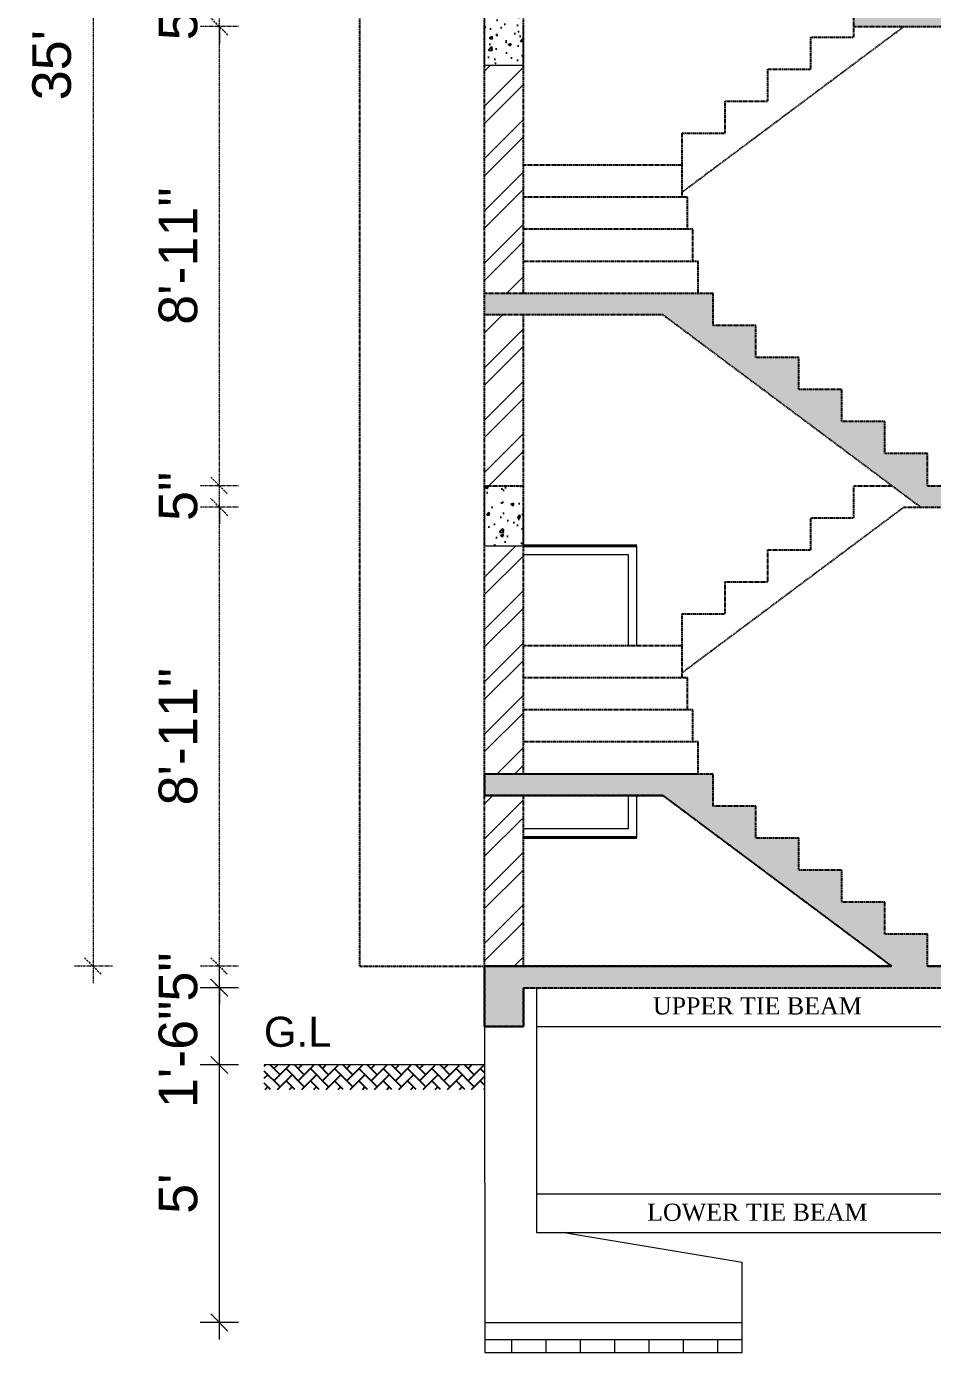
# Model space of a CAD drawing. Header units: inches. Extents: x 24614 to 27792, y -6849 to -4602.
# Drawn here: x 26138.7 to 26349.8, y -5970.6 to -5661.6 of the extents above; entities that cross this region are included whole.
import ezdxf

# ---------------------------------------------------------------- set-up
doc = ezdxf.new("R2010")
doc.units = ezdxf.units.IN
doc.header["$LTSCALE"] = 0.5
doc.header["$MEASUREMENT"] = 0
doc.header["$PDMODE"] = 66
doc.linetypes.add('DASH', pattern=[0.35, 0.25, -0.1])
doc.layers.add('A-Wall', color=7, linetype='Continuous')
for name, color, linetype, lineweight in [('A_Title Text', 105, 'Continuous', 60), ('Dimention', 5, 'Continuous', 20), ('ELEVATION', 85, 'Continuous', 9), ('Toilet', 7, 'Continuous', 25), ('wall', 20, 'Continuous', 40), ('window', 6, 'Continuous', 13)]:
    doc.layers.add(name, color=color, linetype=linetype, lineweight=lineweight)
doc.styles.add('arial', font='arial.ttf')
doc.styles.get("Standard").update_dxf_attribs({"font": 'arial.ttf'})
doc.dimstyles.new('Sudeep', dxfattribs={"dimtxt": 6, "dimasz": 4, "dimexe": 4.5, "dimexo": 4.5, "dimgap": 5, "dimtad": 1, "dimdec": 0, "dimlunit": 4, "dimtxsty": 'arial', "dimblk": 'OBLIQUE', "dimcen": 250, "dimdle": 4, "dimclrd": 86, "dimclre": 5, "dimclrt": 1, "dimadec": 0, "dimazin": 0, "dimtfac": 1, "dimtdec": 0, "dimtix": 1, "dimtmove": 1, "dimatfit": 3, "dimldrblk": 'OBLIQUE', "dimfxl": 4.5, "dimfxlon": 1, "dimfrac": 2, "dimlwd": 15, "dimlwe": 13, "dimarcsym": 0})
pattern_1 = [(50, (6466.97, -3563.903), (7.1726018, -0.6275213), [0.75, -8.25]), (355, (6466.97, -3563.903), (-1.3875133, 7.5219213), [0.6, -6.6]), (100.451444, (6467.568, -3563.955), (5.7850885, 6.8944), [0.637402, -7.011421]), (46.1842, (6466.97, -3561.903), (10.6724133, -1.655193), [1.125, -12.375]), (96.635635, (6467.859, -3562.041), (9.3466195, 9.741186), [0.9561034, -10.5171376]), (351.184164, (6466.97, -3561.903), (9.3466195, 9.741186), [0.9, -9.9]), (21, (6467.97, -3562.403), (5.9690705, -4.0261889), [0.75, -8.25]), (326, (6467.97, -3562.403), (2.4331533, 7.2515005), [0.6, -6.6]), (71.451445, (6468.4675, -3562.738), (8.4022238, 3.2253115), [0.637402, -7.011421]), (37.5, (6466.97, -3563.9027), (0.12159855, 3.32893854), [0, -6.52, 0, -6.7, 0, -6.625]), (7.5, (6466.97, -3563.9027), (2.6306954, 3.9441171), [0, -3.82, 0, -6.37, 0, -2.525]), (327.5, (6464.74, -3563.9027), (5.33822436, -0.2255487), [0, -2.5, 0, -7.8, 0, -10.35]), (317.5, (6463.74, -3563.9027), (5.8318617, 1.0010498), [0, -3.25, 0, -5.18, 0, -7.35])]
pattern_2 = [(45, (6466.97, -3563.903), (-6.098796, 6.098796), []), (45, (6471.036, -3563.903), (-6.098796, 6.098796), [])]

# ---------------------------------------------------------------- blocks, each defined once
blk = doc.blocks.new('_Oblique')
at = {"color": 0, "linetype": 'ByBlock', "lineweight": -2}
blk.add_line((-0.5, -0.5), (0.5, 0.5), dxfattribs=at)
blk = doc.blocks.new('*D1470')
at = {"layer": 'A_Title Text', "color": 86, "lineweight": 15, "transparency": 16777216}
blk.add_line((26183.62, -5967.61), (26183.62, -5899.61), dxfattribs=at)
at = {"layer": 'A_Title Text', "color": 5, "lineweight": 13, "transparency": 16777216}
for p, q in [((26188.12, -5903.61), (26179.12, -5903.61)), ((26188.12, -5963.61), (26179.12, -5963.61))]:
    blk.add_line(p, q, dxfattribs=at)
at = {"layer": 'Defpoints', "color": 0, "transparency": 16777216}
for p in [(26183.62, -5903.61), (26245.41, -5903.61), (26245.49, -5963.61)]:
    blk.add_point(p, dxfattribs=at)
at = {"layer": 'A_Title Text', "color": 86, "lineweight": 15, "transparency": 16777216, "xscale": 4, "yscale": 4, "zscale": 4}
for p, rotation in [((26183.62, -5903.61), 90), ((26183.62, -5963.61), 270)]:
    blk.add_blockref('_Oblique', p, dxfattribs=dict(at, rotation=rotation))
at = {"layer": 'A_Title Text', "color": 1, "transparency": 16777216, "insert": (26174.04, -5933.61), "char_height": 9, "attachment_point": 5, "rotation": 90, "style": 'arial'}
blk.add_mtext("5'", dxfattribs=at)
blk = doc.blocks.new('*D1468')
at = {"layer": 'A_Title Text', "color": 86, "lineweight": 15, "transparency": 16777216}
blk.add_line((26183.62, -5907.61), (26183.62, -5881.61), dxfattribs=at)
at = {"layer": 'A_Title Text', "color": 5, "lineweight": 13, "transparency": 16777216}
for p, q in [((26188.12, -5885.61), (26179.12, -5885.61)), ((26188.12, -5903.61), (26179.12, -5903.61))]:
    blk.add_line(p, q, dxfattribs=at)
at = {"layer": 'Defpoints', "color": 0, "transparency": 16777216}
for p in [(26183.62, -5885.61), (26254.46, -5885.61), (26245.41, -5903.61)]:
    blk.add_point(p, dxfattribs=at)
at = {"layer": 'A_Title Text', "color": 86, "lineweight": 15, "transparency": 16777216, "xscale": 4, "yscale": 4, "zscale": 4}
for p, rotation in [((26183.62, -5885.61), 90), ((26183.62, -5903.61), 270)]:
    blk.add_blockref('_Oblique', p, dxfattribs=dict(at, rotation=rotation))
at = {"layer": 'A_Title Text', "color": 1, "transparency": 16777216, "insert": (26174.03, -5901.15), "char_height": 9, "attachment_point": 5, "rotation": 90, "style": 'arial'}
blk.add_mtext('1\'-6"', dxfattribs=at)
blk = doc.blocks.new('*D1469')
at = {"layer": 'A_Title Text', "color": 86, "linetype": 'DASH', "lineweight": 15, "ltscale": 0.1, "transparency": 16777216}
for p, q in [((26183.62, -5880.61), (26183.62, -5876.61)), ((26183.62, -5885.61), (26183.62, -5880.61)), ((26183.62, -5885.61), (26183.62, -5889.61))]:
    blk.add_line(p, q, dxfattribs=at)
at = {"layer": 'A_Title Text', "color": 5, "linetype": 'DASH', "lineweight": 13, "ltscale": 0.1, "transparency": 16777216}
for p, q in [((26188.12, -5880.61), (26179.12, -5880.61)), ((26188.12, -5885.61), (26179.12, -5885.61))]:
    blk.add_line(p, q, dxfattribs=at)
at = {"layer": 'Defpoints', "color": 0, "linetype": 'DASH', "ltscale": 0.1, "transparency": 16777216}
for p in [(26183.62, -5880.61), (26216.35, -5880.61), (26254.46, -5885.61)]:
    blk.add_point(p, dxfattribs=at)
at = {"layer": 'A_Title Text', "color": 86, "linetype": 'DASH', "lineweight": 15, "ltscale": 0.1, "transparency": 16777216, "xscale": 4, "yscale": 4, "zscale": 4}
for p, rotation in [((26183.62, -5880.61), 270), ((26183.62, -5885.61), 90)]:
    blk.add_blockref('_Oblique', p, dxfattribs=dict(at, rotation=rotation))
at = {"layer": 'A_Title Text', "color": 1, "linetype": 'DASH', "ltscale": 0.1, "transparency": 16777216, "insert": (26174.04, -5883.11), "char_height": 9, "attachment_point": 5, "rotation": 90, "style": 'arial'}
blk.add_mtext('5"', dxfattribs=at)
blk = doc.blocks.new('*D1471')
at = {"layer": 'A_Title Text', "color": 86, "linetype": 'DASH', "lineweight": 15, "ltscale": 0.1, "transparency": 16777216}
blk.add_line((26183.62, -5884.61), (26183.62, -5769.61), dxfattribs=at)
at = {"layer": 'A_Title Text', "color": 5, "linetype": 'DASH', "lineweight": 13, "ltscale": 0.1, "transparency": 16777216}
for p, q in [((26188.12, -5773.61), (26179.12, -5773.61)), ((26188.12, -5880.61), (26179.12, -5880.61))]:
    blk.add_line(p, q, dxfattribs=at)
at = {"layer": 'Defpoints', "color": 0, "linetype": 'DASH', "ltscale": 0.1, "transparency": 16777216}
for p in [(26183.62, -5773.61), (26347, -5773.61), (26216.35, -5880.61)]:
    blk.add_point(p, dxfattribs=at)
at = {"layer": 'A_Title Text', "color": 86, "linetype": 'DASH', "lineweight": 15, "ltscale": 0.1, "transparency": 16777216, "xscale": 4, "yscale": 4, "zscale": 4}
for p, rotation in [((26183.62, -5773.61), 90), ((26183.62, -5880.61), 270)]:
    blk.add_blockref('_Oblique', p, dxfattribs=dict(at, rotation=rotation))
at = {"layer": 'A_Title Text', "color": 1, "linetype": 'DASH', "ltscale": 0.1, "transparency": 16777216, "insert": (26174.03, -5827.11), "char_height": 9, "attachment_point": 5, "rotation": 90, "style": 'arial'}
blk.add_mtext('8\'-11"', dxfattribs=at)
blk = doc.blocks.new('*D1472')
at = {"layer": 'A_Title Text', "color": 86, "linetype": 'DASH', "lineweight": 15, "ltscale": 0.1, "transparency": 16777216}
for p, q in [((26183.62, -5768.61), (26183.62, -5764.61)), ((26183.62, -5773.61), (26183.62, -5768.61)), ((26183.62, -5773.61), (26183.62, -5777.61))]:
    blk.add_line(p, q, dxfattribs=at)
at = {"layer": 'A_Title Text', "color": 5, "linetype": 'DASH', "lineweight": 13, "ltscale": 0.1, "transparency": 16777216}
for p, q in [((26188.12, -5768.61), (26179.12, -5768.61)), ((26188.12, -5773.61), (26179.12, -5773.61))]:
    blk.add_line(p, q, dxfattribs=at)
at = {"layer": 'Defpoints', "color": 0, "linetype": 'DASH', "ltscale": 0.1, "transparency": 16777216}
for p in [(26183.62, -5768.61), (26348.67, -5768.61), (26347, -5773.61)]:
    blk.add_point(p, dxfattribs=at)
at = {"layer": 'A_Title Text', "color": 86, "linetype": 'DASH', "lineweight": 15, "ltscale": 0.1, "transparency": 16777216, "xscale": 4, "yscale": 4, "zscale": 4}
for p, rotation in [((26183.62, -5768.61), 270), ((26183.62, -5773.61), 90)]:
    blk.add_blockref('_Oblique', p, dxfattribs=dict(at, rotation=rotation))
at = {"layer": 'A_Title Text', "color": 1, "linetype": 'DASH', "ltscale": 0.1, "transparency": 16777216, "insert": (26174.04, -5771.11), "char_height": 9, "attachment_point": 5, "rotation": 90, "style": 'arial'}
blk.add_mtext('5"', dxfattribs=at)
blk = doc.blocks.new('*D1473')
at = {"layer": 'A_Title Text', "color": 86, "linetype": 'DASH', "lineweight": 15, "ltscale": 0.1, "transparency": 16777216}
blk.add_line((26183.62, -5772.61), (26183.62, -5657.61), dxfattribs=at)
at = {"layer": 'A_Title Text', "color": 5, "linetype": 'DASH', "lineweight": 13, "ltscale": 0.1, "transparency": 16777216}
for p, q in [((26188.12, -5661.61), (26179.12, -5661.61)), ((26188.12, -5768.61), (26179.12, -5768.61))]:
    blk.add_line(p, q, dxfattribs=at)
at = {"layer": 'Defpoints', "color": 0, "linetype": 'DASH', "ltscale": 0.1, "transparency": 16777216}
for p in [(26183.62, -5661.61), (26343.12, -5661.61), (26348.67, -5768.61)]:
    blk.add_point(p, dxfattribs=at)
at = {"layer": 'A_Title Text', "color": 86, "linetype": 'DASH', "lineweight": 15, "ltscale": 0.1, "transparency": 16777216, "xscale": 4, "yscale": 4, "zscale": 4}
for p, rotation in [((26183.62, -5661.61), 90), ((26183.62, -5768.61), 270)]:
    blk.add_blockref('_Oblique', p, dxfattribs=dict(at, rotation=rotation))
at = {"layer": 'A_Title Text', "color": 1, "linetype": 'DASH', "ltscale": 0.1, "transparency": 16777216, "insert": (26174.03, -5715.11), "char_height": 9, "attachment_point": 5, "rotation": 90, "style": 'arial'}
blk.add_mtext('8\'-11"', dxfattribs=at)
blk = doc.blocks.new('*D1474')
at = {"layer": 'A_Title Text', "color": 86, "linetype": 'DASH', "lineweight": 15, "ltscale": 0.1, "transparency": 16777216}
for p, q in [((26183.62, -5656.61), (26183.62, -5652.61)), ((26183.62, -5661.61), (26183.62, -5656.61)), ((26183.62, -5661.61), (26183.62, -5665.61))]:
    blk.add_line(p, q, dxfattribs=at)
at = {"layer": 'A_Title Text', "color": 5, "linetype": 'DASH', "lineweight": 13, "ltscale": 0.1, "transparency": 16777216}
for p, q in [((26188.12, -5656.61), (26179.12, -5656.61)), ((26188.12, -5661.61), (26179.12, -5661.61))]:
    blk.add_line(p, q, dxfattribs=at)
at = {"layer": 'Defpoints', "color": 0, "linetype": 'DASH', "ltscale": 0.1, "transparency": 16777216}
for p in [(26183.62, -5656.61), (26331.46, -5656.61), (26343.12, -5661.61)]:
    blk.add_point(p, dxfattribs=at)
at = {"layer": 'A_Title Text', "color": 86, "linetype": 'DASH', "lineweight": 15, "ltscale": 0.1, "transparency": 16777216, "xscale": 4, "yscale": 4, "zscale": 4}
for p, rotation in [((26183.62, -5656.61), 270), ((26183.62, -5661.61), 90)]:
    blk.add_blockref('_Oblique', p, dxfattribs=dict(at, rotation=rotation))
at = {"layer": 'A_Title Text', "color": 1, "linetype": 'DASH', "ltscale": 0.1, "transparency": 16777216, "insert": (26174.04, -5659.11), "char_height": 9, "attachment_point": 5, "rotation": 90, "style": 'arial'}
blk.add_mtext('5"', dxfattribs=at)
blk = doc.blocks.new('*D1480')
at = {"layer": 'A_Title Text', "color": 86, "linetype": 'DASH', "lineweight": 15, "ltscale": 0.1, "transparency": 16777216}
blk.add_line((26154.19, -5456.61), (26154.19, -5884.61), dxfattribs=at)
at = {"layer": 'A_Title Text', "color": 5, "linetype": 'DASH', "lineweight": 13, "ltscale": 0.1, "transparency": 16777216}
for p, q in [((26158.69, -5460.61), (26149.69, -5460.61)), ((26158.69, -5880.61), (26149.69, -5880.61))]:
    blk.add_line(p, q, dxfattribs=at)
at = {"layer": 'Defpoints', "color": 0, "linetype": 'DASH', "ltscale": 0.1, "transparency": 16777216}
for p in [(26245.41, -5460.61), (26154.19, -5880.61), (26245.41, -5880.61)]:
    blk.add_point(p, dxfattribs=at)
at = {"layer": 'A_Title Text', "color": 86, "linetype": 'DASH', "lineweight": 15, "ltscale": 0.1, "transparency": 16777216, "xscale": 4, "yscale": 4, "zscale": 4}
for p, rotation in [((26154.19, -5460.61), 90), ((26154.19, -5880.61), 270)]:
    blk.add_blockref('_Oblique', p, dxfattribs=dict(at, rotation=rotation))
at = {"layer": 'A_Title Text', "color": 1, "linetype": 'DASH', "ltscale": 0.1, "transparency": 16777216, "insert": (26144.59, -5670.61), "char_height": 9, "attachment_point": 5, "rotation": 90, "style": 'arial'}
blk.add_mtext("35'", dxfattribs=at)

msp = doc.modelspace()

# ---------------------------------------------------------------- hatches: boundary and pattern name
at = {"ltscale": 5}
h = msp.add_hatch(dxfattribs=at)
h.set_pattern_fill('AR-HBONE', color=1, scale=0.5, style=0)
h.set_pattern_definition([(135, (1289186.6384, 758555.7427), (-2e-16, 2.8284271247), [6, -2]), (45, (1289185.2242, 758557.1569), (-2e-16, 2.8284271247), [6, -2])])
h.paths.add_polyline_path([(26245.41, -5909.31), (26245.41, -5903.66), (26194.1, -5903.66), (26194.1, -5909.31)])
at = {"layer": 'A-Wall', "ltscale": 40, "true_color": 0xf26722}
h = msp.add_hatch(dxfattribs=at)
h.set_pattern_fill('AR-CONC', color=30)
h.set_pattern_definition(pattern_1)
h.paths.add_polyline_path([(26245.41, -5670.61), (26254.47, -5670.61), (26254.47, -5661.61), (26254.47, -5656.61), (26245.41, -5656.61)])
h = msp.add_hatch(dxfattribs=at)
h.set_pattern_fill('AR-CONC', color=30)
h.set_pattern_definition(pattern_1)
h.paths.add_polyline_path([(26405.97, -5661.61), (26586.69, -5661.61), (26586.69, -5670.61), (26595.85, -5670.61), (26595.85, -5661.61), (26601.85, -5661.61), (26601.85, -5656.61), (26595.85, -5656.61), (26331.46, -5656.61), (26331.46, -5661.61), (26396.97, -5661.61), (26396.97, -5670.61), (26405.97, -5670.61)])
h = msp.add_hatch(dxfattribs=at)
h.set_pattern_fill('AR-CONC', color=30)
h.set_pattern_definition(pattern_1)
h.paths.add_polyline_path([(26396.97, -5773.61), (26396.97, -5782.61), (26405.97, -5782.61), (26405.97, -5773.61), (26586.69, -5773.61), (26586.69, -5782.61), (26595.85, -5782.61), (26595.85, -5768.61), (26348.67, -5768.61), (26348.67, -5761.14), (26338.67, -5761.14), (26338.67, -5753.67), (26328.67, -5753.67), (26328.67, -5746.21), (26318.67, -5746.21), (26318.67, -5738.74), (26308.67, -5738.74), (26308.67, -5731.27), (26298.67, -5731.27), (26298.67, -5723.81), (26295.17, -5723.81), (26245.41, -5723.81), (26245.41, -5728.81), (26287, -5728.81), (26347, -5773.61)])
h = msp.add_hatch(dxfattribs=at)
h.set_pattern_fill('AR-CONC', color=30)
h.set_pattern_definition(pattern_1)
h.paths.add_polyline_path([(26245.41, -5782.61), (26254.47, -5782.61), (26254.47, -5768.61), (26245.41, -5768.61)])
h = msp.add_hatch(dxfattribs=at)
h.set_pattern_fill('AR-CONC', color=30)
h.set_pattern_definition(pattern_1)
h.paths.add_polyline_path([(26595.85, -5880.61), (26586.85, -5880.61), (26348.67, -5880.61), (26348.67, -5873.14), (26338.67, -5873.14), (26338.67, -5865.67), (26328.67, -5865.67), (26328.67, -5858.21), (26318.67, -5858.21), (26318.67, -5850.74), (26308.67, -5850.74), (26308.67, -5843.27), (26298.67, -5843.27), (26298.67, -5835.81), (26295.17, -5835.81), (26245.41, -5835.81), (26245.41, -5840.81), (26287, -5840.81), (26340.31, -5880.61), (26245.41, -5880.61), (26245.41, -5894.61), (26254.47, -5894.61), (26254.47, -5885.61), (26396.97, -5885.61), (26396.97, -5894.61), (26405.97, -5894.61), (26405.97, -5885.61), (26586.69, -5885.61), (26586.69, -5894.61), (26595.85, -5894.61)])
at = {"layer": 'Dimention', "ltscale": 40, "true_color": 0xf26722}
h = msp.add_hatch(dxfattribs=at)
h.set_pattern_fill('ANSI32', color=30, scale=23)
h.set_pattern_definition(pattern_2)
h.paths.add_polyline_path([(26245.41, -5723.81), (26254.47, -5723.81), (26254.47, -5670.61), (26245.41, -5670.61)])
h = msp.add_hatch(dxfattribs=at)
h.set_pattern_fill('ANSI32', color=30, scale=23)
h.set_pattern_definition(pattern_2)
h.paths.add_polyline_path([(26245.41, -5768.61), (26254.47, -5768.61), (26254.47, -5728.81), (26245.41, -5728.81)])
h = msp.add_hatch(dxfattribs=at)
h.set_pattern_fill('ANSI32', color=30, scale=23)
h.set_pattern_definition(pattern_2)
h.paths.add_polyline_path([(26245.41, -5835.81), (26254.47, -5835.81), (26254.47, -5782.61), (26245.41, -5782.61)])
h = msp.add_hatch(dxfattribs=at)
h.set_pattern_fill('ANSI32', color=30, scale=23)
h.set_pattern_definition(pattern_2)
h.paths.add_polyline_path([(26254.47, -5840.81), (26245.41, -5840.81), (26245.41, -5880.61), (26254.47, -5880.61)])
at = {"layer": 'ELEVATION'}
h = msp.add_hatch(dxfattribs=at)
h.set_pattern_fill('AR-B88', color=256)
h.set_pattern_definition([(0, (-79028.218, 11000.805), (0, 8), []), (90, (-79028.218, 11000.805), (-4, 8), [8, -8])])
h.paths.add_polyline_path([(26245.49, -5967.61), (26245.49, -5970.61), (26305.49, -5970.61), (26305.49, -5967.61)])

# ---------------------------------------------------------------- linework, layer by layer
for p, q in [((26257.49, -5885.61), (26257.49, -5942.61)), ((26245.41, -5894.61), (26245.41, -5898.61)), ((26257.49, -5894.61), (26395.47, -5894.61)), ((26245.41, -5898.61), (26245.49, -5963.61)), ((26245.41, -5903.61), (26194.1, -5903.61)), ((26257.49, -5933.61), (26395.47, -5933.61)), ((26257.49, -5942.61), (26263.49, -5942.61)), ((26257.49, -5942.61), (26389.47, -5942.61)), ((26305.49, -5949.61), (26263.49, -5942.61)), ((26305.49, -5963.61), (26305.49, -5949.61)), ((26245.49, -5963.61), (26305.49, -5963.61)), ((26245.49, -5963.61), (26245.49, -5970.61)), ((26305.49, -5970.61), (26305.49, -5963.61)), ((26245.49, -5967.61), (26305.49, -5967.61)), ((26245.49, -5970.61), (26305.49, -5970.61))]:
    msp.add_line(p, q, dxfattribs=at)
for points in [[(26245.41, -5656.61), (26245.41, -5670.61), (26254.47, -5670.61), (26254.47, -5661.61)], [(26245.41, -5768.61), (26245.41, -5782.61), (26254.47, -5782.61), (26254.47, -5773.61)], [(26245.41, -5880.61), (26245.41, -5894.61), (26254.47, -5894.61), (26254.47, -5885.61)]]:
    msp.add_lwpolyline(points, dxfattribs=at)
at = {"layer": 'Toilet', "color": 1, "linetype": 'DASH', "ltscale": 0.1}
for p, q in [((26216.35, -5880.61), (26216.35, -5656.61)), ((26245.41, -5768.61), (26245.41, -5656.61)), ((26254.47, -5723.81), (26254.47, -5656.61)), ((26291.46, -5700.18), (26343.12, -5661.61)), ((26331.46, -5661.61), (26396.97, -5661.61)), ((26291.46, -5693.94), (26254.47, -5693.94)), ((26291.46, -5701.41), (26291.46, -5693.94)), ((26291.46, -5701.41), (26254.47, -5701.41)), ((26292.7, -5701.41), (26291.46, -5701.41)), ((26292.7, -5708.87), (26292.7, -5701.41)), ((26292.7, -5708.87), (26254.47, -5708.87)), ((26293.93, -5708.87), (26292.7, -5708.87)), ((26293.93, -5716.34), (26293.93, -5708.87)), ((26293.93, -5716.34), (26254.47, -5716.34)), ((26295.17, -5716.34), (26293.93, -5716.34)), ((26295.17, -5723.81), (26295.17, -5716.34)), ((26295.17, -5723.81), (26245.41, -5723.81)), ((26287, -5728.81), (26245.41, -5728.81)), ((26254.47, -5835.81), (26254.47, -5728.81)), ((26347, -5773.61), (26287, -5728.81)), ((26245.41, -5768.61), (26254.47, -5768.61)), ((26245.41, -5880.61), (26245.41, -5768.61)), ((26331.46, -5768.61), (26340.31, -5768.61)), ((26348.67, -5768.61), (26595.85, -5768.61)), ((26291.46, -5812.18), (26343.12, -5773.61)), ((26343.12, -5773.61), (26396.97, -5773.61)), ((26291.46, -5805.94), (26254.47, -5805.94)), ((26291.46, -5813.41), (26291.46, -5805.94)), ((26291.46, -5813.41), (26254.47, -5813.41)), ((26292.7, -5813.41), (26291.46, -5813.41)), ((26292.7, -5820.87), (26292.7, -5813.41)), ((26292.7, -5820.87), (26254.47, -5820.87)), ((26293.93, -5820.87), (26292.7, -5820.87)), ((26293.93, -5828.34), (26293.93, -5820.87)), ((26293.93, -5828.34), (26254.47, -5828.34)), ((26295.17, -5828.34), (26293.93, -5828.34)), ((26295.17, -5835.81), (26295.17, -5828.34)), ((26295.17, -5835.81), (26245.41, -5835.81)), ((26287, -5840.81), (26245.41, -5840.81)), ((26254.47, -5880.61), (26254.47, -5840.81)), ((26340.31, -5880.61), (26287, -5840.81)), ((26216.35, -5880.61), (26340.31, -5880.61)), ((26348.67, -5880.61), (26595.85, -5880.61)), ((26254.47, -5885.61), (26396.97, -5885.61))]:
    msp.add_line(p, q, dxfattribs=at)
for points in [[(26331.46, -5664.07), (26331.46, -5656.61)], [(26321.46, -5671.54), (26321.46, -5664.07), (26331.46, -5664.07)], [(26311.46, -5679.01), (26311.46, -5671.54), (26321.46, -5671.54)], [(26301.46, -5686.47), (26301.46, -5679.01), (26311.46, -5679.01)], [(26291.46, -5693.94), (26291.46, -5686.47), (26301.46, -5686.47)], [(26298.67, -5731.27), (26298.67, -5723.81), (26295.17, -5723.81)], [(26308.67, -5738.74), (26308.67, -5731.27), (26298.67, -5731.27)], [(26318.67, -5746.21), (26318.67, -5738.74), (26308.67, -5738.74)], [(26328.67, -5753.67), (26328.67, -5746.21), (26318.67, -5746.21)], [(26338.67, -5761.14), (26338.67, -5753.67), (26328.67, -5753.67)], [(26348.67, -5768.61), (26348.67, -5761.14), (26338.67, -5761.14)], [(26331.46, -5776.07), (26331.46, -5768.61)], [(26321.46, -5783.54), (26321.46, -5776.07), (26331.46, -5776.07)], [(26311.46, -5791.01), (26311.46, -5783.54), (26321.46, -5783.54)], [(26301.46, -5798.47), (26301.46, -5791.01), (26311.46, -5791.01)], [(26291.46, -5805.94), (26291.46, -5798.47), (26301.46, -5798.47)], [(26595.85, -5880.61), (26348.67, -5880.61), (26348.67, -5873.14), (26338.67, -5873.14), (26338.67, -5865.67), (26328.67, -5865.67), (26328.67, -5858.21), (26318.67, -5858.21), (26318.67, -5850.74), (26308.67, -5850.74), (26308.67, -5843.27), (26298.67, -5843.27), (26298.67, -5835.81), (26245.41, -5835.81), (26245.41, -5835.81), (26245.41, -5840.81), (26287, -5840.81), (26340.31, -5880.61), (26245.41, -5880.61), (26245.41, -5894.61), (26254.47, -5894.61), (26254.46, -5885.61), (26396.97, -5885.61)], [(26298.67, -5843.27), (26298.67, -5835.81), (26295.17, -5835.81)], [(26308.67, -5850.74), (26308.67, -5843.27), (26298.67, -5843.27)], [(26318.67, -5858.21), (26318.67, -5850.74), (26308.67, -5850.74)], [(26328.67, -5865.67), (26328.67, -5858.21), (26318.67, -5858.21)], [(26338.67, -5873.14), (26338.67, -5865.67), (26328.67, -5865.67)], [(26348.67, -5880.61), (26348.67, -5873.14), (26338.67, -5873.14)], [(26254.47, -5885.61), (26254.47, -5894.61), (26245.41, -5894.61), (26245.41, -5880.61), (26254.47, -5880.61)]]:
    msp.add_lwpolyline(points, dxfattribs=at)
at = {"layer": 'wall', "ltscale": 5}
for p, q in [((26254.47, -5782.61), (26280.88, -5782.61)), ((26254.47, -5850.61), (26280.88, -5850.61))]:
    msp.add_line(p, q, dxfattribs=at)
at = {"layer": 'window', "color": 140, "lineweight": 13}
for p, q in [((26254.47, -5782.61), (26280.88, -5782.61)), ((26254.47, -5782.61), (26280.88, -5782.61)), ((26280.88, -5805.94), (26280.88, -5782.61)), ((26254.47, -5784.61), (26278.88, -5784.61)), ((26278.88, -5784.61), (26278.88, -5805.94)), ((26278.88, -5840.81), (26278.88, -5848.61)), ((26280.88, -5850.61), (26280.88, -5840.81)), ((26278.88, -5848.61), (26254.47, -5848.61)), ((26280.88, -5850.61), (26254.47, -5850.61))]:
    msp.add_line(p, q, dxfattribs=at)

# ---------------------------------------------------------------- texts
at = {"color": 0, "char_height": 4, "attachment_point": 2}
for s, insert in [('{\\fTimes New Roman|b0|i0|c0|p18;UPPER TIE BEAM}', (26308.99, -5887.84)), ('{\\fTimes New Roman|b0|i0|c0|p18;LOWER TIE BEAM}', (26308.99, -5935.92))]:
    msp.add_mtext_dynamic_manual_height_columns(s, width=274.1669, gutter_width=50, heights=[0], dxfattribs=dict(at, insert=insert))
at = {"color": 0, "insert": (26201.88, -5895.92), "char_height": 7, "width": 62.3356, "attachment_point": 5}
msp.add_mtext('G.L', dxfattribs=at)

# ---------------------------------------------------------------- dimensions: what is measured, and where the dimension line sits
at = {"layer": 'A_Title Text', "color": 1, "linetype": 'DASH', "ltscale": 0.1}
for base, p1, p2, picture, middle in [((26154.19, -5880.61), (26245.41, -5460.61), (26245.41, -5880.61), '*D1480', (26144.59, -5670.61)), ((26183.62, -5656.61), (26343.12, -5661.61), (26331.46, -5656.61), '*D1474', (26174.04, -5659.11)), ((26183.62, -5661.61), (26348.67, -5768.61), (26343.12, -5661.61), '*D1473', (26174.03, -5715.11)), ((26183.62, -5768.61), (26347, -5773.61), (26348.67, -5768.61), '*D1472', (26174.04, -5771.11)), ((26183.62, -5773.61), (26216.35, -5880.61), (26347, -5773.61), '*D1471', (26174.03, -5827.11)), ((26183.62, -5880.61), (26254.46, -5885.61), (26216.35, -5880.61), '*D1469', (26174.04, -5883.11))]:
    dim = msp.add_linear_dim(base=base, p1=p1, p2=p2, angle=90, dimstyle='Sudeep', override={"dimtxt": 9}, dxfattribs=at)
    dim.commit()
    dim.dimension.update_dxf_attribs({"geometry": picture, "text_midpoint": middle})
at = {"layer": 'A_Title Text'}
dim = msp.add_linear_dim(base=(26183.62, -5885.61), p1=(26245.41, -5903.61), p2=(26254.46, -5885.61), angle=90, dimstyle='Sudeep', override={"dimtxt": 9}, dxfattribs=at)
dim.commit()
dim.dimension.update_dxf_attribs({"geometry": '*D1468', "text_midpoint": (26183.62, -5901.15), "dimtype": 160})
dim = msp.add_linear_dim(base=(26183.62, -5903.61), p1=(26245.49, -5963.61), p2=(26245.41, -5903.61), angle=90, dimstyle='Sudeep', override={"dimtxt": 9}, dxfattribs=at)
dim.commit()
dim.dimension.update_dxf_attribs({"geometry": '*D1470', "text_midpoint": (26174.04, -5933.61)})

doc.saveas('drawing.dxf')
